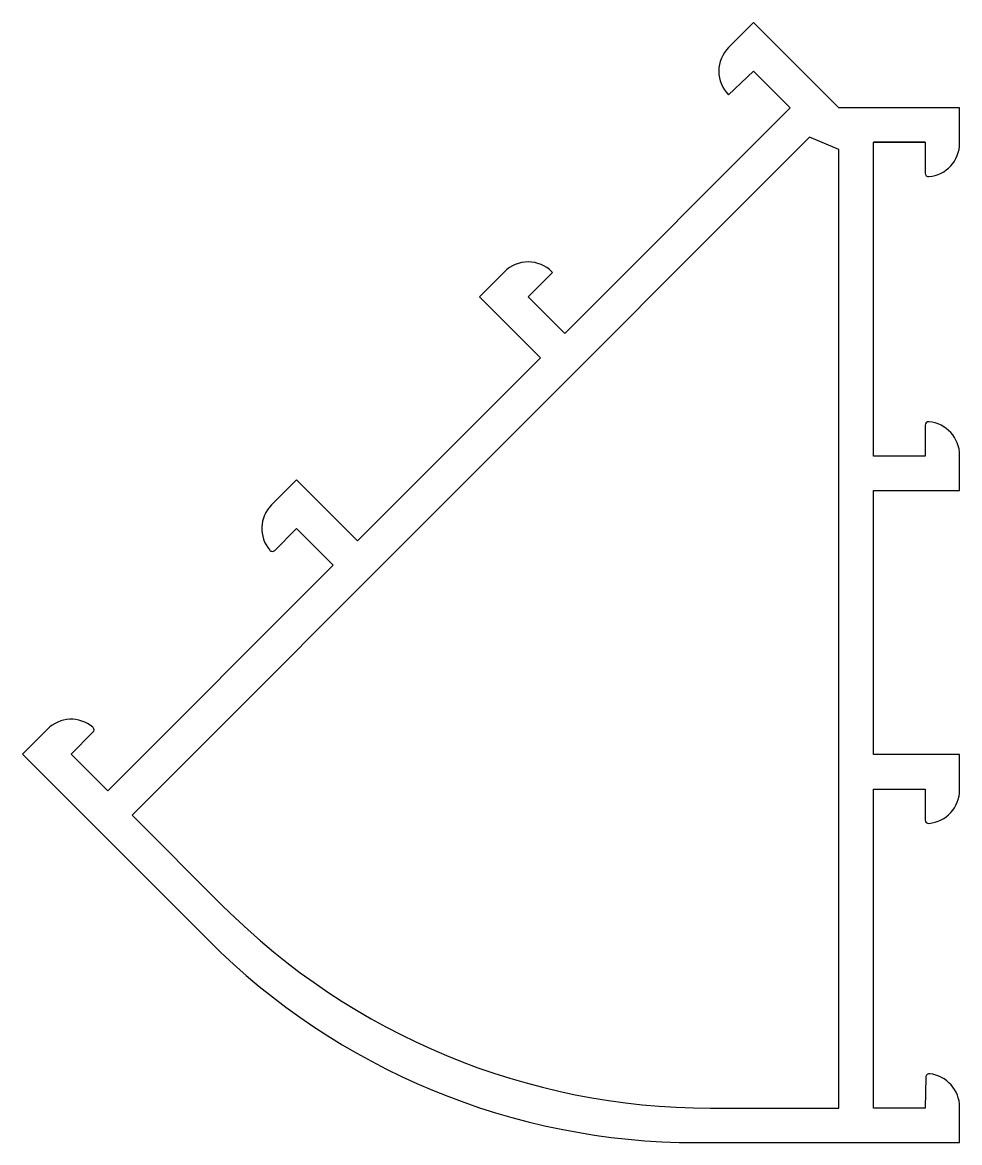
# Model space of a CAD drawing. Extents: x 134.8 to 189.2, y 176.1 to 241.
import ezdxf

# ---------------------------------------------------------------- set-up
doc = ezdxf.new("R2010")
doc.units = 0
doc.layers.get('0').update_dxf_attribs({"linetype": 'CONTINUOUS'})

msp = doc.modelspace()

# ---------------------------------------------------------------- linework, layer by layer
for points in [[(173.92, 176.08), (189.205, 176.08), (189.205, 178.13, 0.381909), (187.472, 180.068, 0.439795), (187.249, 179.874), (187.205, 178.08), (184.205, 178.08), (184.205, 196.58), (187.205, 196.58), (187.205, 194.787, 0.439579), (187.422, 194.587, 0.389295), (189.205, 196.53), (189.205, 198.58), (184.205, 198.58), (184.205, 213.88), (189.205, 213.88), (189.205, 215.93, 0.389295), (187.422, 217.873, 0.439579), (187.205, 217.674), (187.205, 215.88), (184.205, 215.88), (184.205, 234.08), (187.205, 234.08), (184.205, 234.08), (187.205, 234.08), (187.205, 232.287, 0.439579), (187.422, 232.087, 0.389295), (189.205, 234.03), (189.205, 236.08), (182.205, 236.08), (177.255, 241.03), (175.805, 239.58, 0.414214), (175.805, 236.823), (177.255, 238.201), (179.376, 236.08), (166.295, 222.999), (164.173, 225.12), (165.587, 226.534), (165.552, 226.569, 0.414214), (162.794, 226.569), (161.345, 225.12), (164.88, 221.584), (154.274, 210.978), (150.738, 214.513), (149.289, 213.064, 0.389295), (149.176, 210.429, 0.439579), (149.47, 210.417), (150.738, 211.685), (152.86, 209.564), (139.778, 196.482), (137.657, 198.603), (138.925, 199.872, 0.439579), (138.912, 200.166, 0.389295), (136.278, 200.053), (134.828, 198.603), (145.636, 187.796, 0.198912)], [(180.497, 234.373), (141.192, 195.068), (146.464, 189.796, 0.198912), (174.749, 178.08), (182.205, 178.08), (182.205, 233.666)]]:
    msp.add_lwpolyline(points, format="xyb", close=True)

doc.saveas('drawing.dxf')
